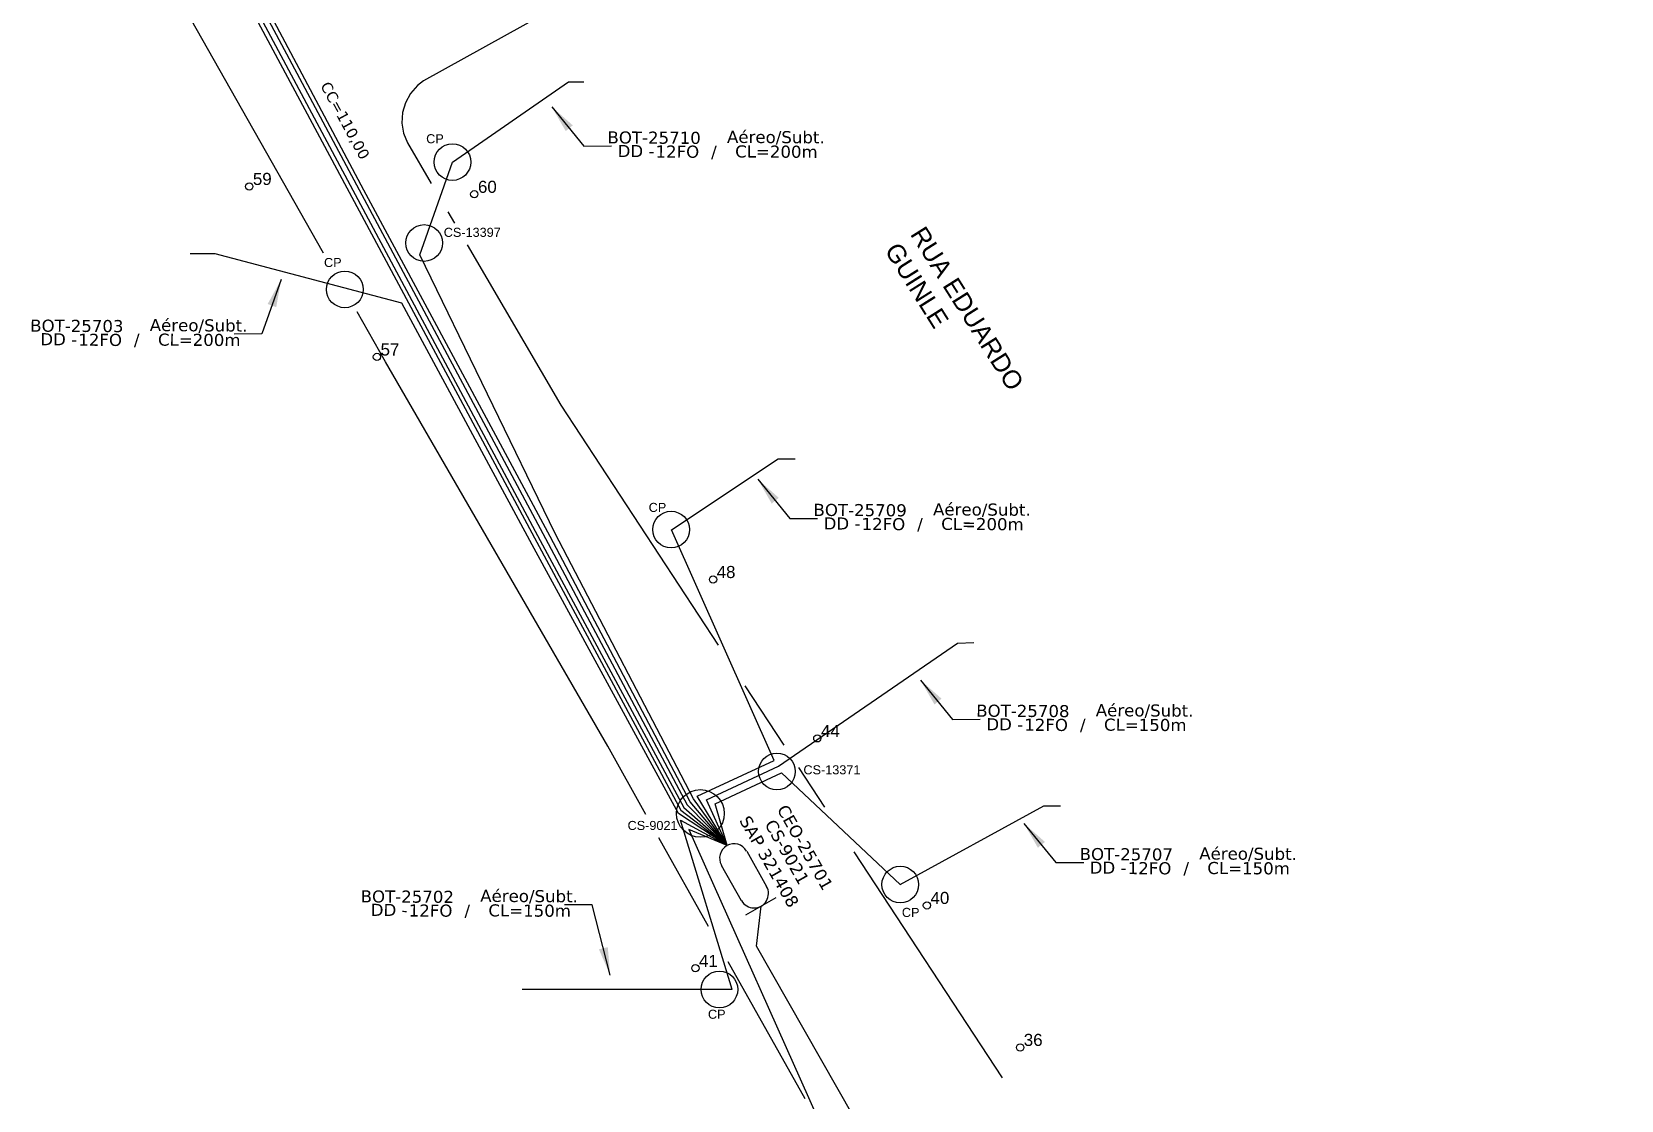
# Model space of a CAD drawing. Extents: x -89 to 1703, y 705 to 1299.
# Drawn here: x 446 to 617.8, y 940.9 to 1056.4 of the extents above; entities that cross this region are included whole.
import ezdxf
from ezdxf.enums import TextEntityAlignment as Align

# ---------------------------------------------------------------- set-up
doc = ezdxf.new("R2010")
doc.units = 0
for name, color, linetype in [('20.4-CEOS', 1, 'Continuous'), ('20.5-CEO', 1, 'Continuous'), ('CAP a instalar', 1, 'Continuous'), ('celulas gpon', 7, 'Continuous'), ('label_cabos', 7, 'Continuous'), ('Legenda', 1, 'Continuous'), ('locais', 7, 'Continuous'), ('locais legendas', 7, 'Continuous'), ('Numeração Texto', 34, 'Continuous'), ('QUADRA', 7, 'Continuous')]:
    doc.layers.add(name, color=color, linetype=linetype)
doc.layers.add('EXTRA', color=50, linetype='Continuous', plot=False)
doc.layers.add('Numeração', color=98, linetype='Continuous', lineweight=0)
doc.layers.add('Segmento Logradouro Texto', color=7, linetype='Continuous', lineweight=0)
doc.styles.add('DIGICADE', font='arial.ttf')
doc.styles.add('siredit', font='verdana.ttf')
doc.styles.get("Standard").update_dxf_attribs({"font": 'arial.ttf'})
doc.dimstyles.new('CC', dxfattribs={"dimtxt": 1, "dimasz": 2, "dimexe": 0.18, "dimexo": 0.0625, "dimgap": 0.09, "dimtad": 0, "dimdec": 0, "dimrnd": 1, "dimzin": 0, "dimdsep": 46, "dimtxsty": 'siredit', "dimblk": 'NONE', "dimcen": 0, "dimse1": 1, "dimse2": 1, "dimsd1": 1, "dimsd2": 1, "dimclrt": 7, "dimadec": 0, "dimazin": 0, "dimtfac": 1, "dimtdec": 0, "dimtofl": 0, "dimtmove": 0, "dimatfit": 3, "dimfxl": 0, "dimtolj": 1, "dimtzin": 0, "dimarcsym": 0})

# ---------------------------------------------------------------- blocks, each defined once
blk = doc.blocks.new('MANHOLE_MS')
at = {"linetype": 'Continuous'}
blk.add_circle((-0.00000001, 0), 0.00001012, dxfattribs=at)
blk = doc.blocks.new('LEGENDA DOS CABOS')
at = {"layer": 'EXTRA', "color": 0, "style": 'siredit'}
for tag, p in [('ID', (4.6, 0.97)), ('XX', (9.03, 0.97))]:
    blk.add_attdef(tag, text='', height=0.48, rotation=359.69, dxfattribs=at).set_placement(p, align=Align.MIDDLE_CENTER)
at = {"layer": 'Legenda', "color": 0, "style": 'siredit'}
for tag, p in [('TIPO_CABO', (1.31, 0)), ('CABO', (4.69, -0.05)), ('/', (6.81, -0.05)), ('METROS', (10.03, -0.05))]:
    blk.add_attdef(tag, text='', height=0.8, rotation=359.69, dxfattribs=at).set_placement(p, align=Align.MIDDLE_CENTER)
blk = doc.blocks.new('_None')

msp = doc.modelspace()

# ---------------------------------------------------------------- linework, layer by layer
at = {"layer": '20.5-CEO', "color": 7}
for p, q in [((523.25, 967.82), (525.4, 964)), ((522.68, 962.46), (520.52, 966.28))]:
    msp.add_line(p, q, dxfattribs=at)
msp.add_lwpolyline([(523.17, 960.94), (526.45, 962.8)], dxfattribs=at)
for centre, start, end in [((521.88, 967.05), 29.4594, 209.4594), ((524.04, 963.23), 209.4594, 29.4594)]:
    msp.add_arc(centre, 1.56, start, end, dxfattribs=at)
at = {"layer": 'CAP a instalar', "color": 8, "ltscale": 50}
for points in [[(457.62, 1082.47), (500.93, 1001.41)], [(457.63, 1081.36), (500.55, 1001.21)], [(458.39, 1082.33), (501.49, 1001.61)], [(487.93, 1032.28), (491.44, 1042.32), (503.97, 1050.99), (505.66, 1050.99)], [(500.04, 1000.95), (485.98, 1027.06), (465.79, 1032.41), (463.1, 1032.41)], [(521.12, 968.41), (517.5, 973.46), (502.53, 1002.17), (487.93, 1032.28), (487.93, 1032.28)], [(517.91, 973.75), (526.22, 977.62), (515.11, 1002.55), (526.66, 1010.22), (528.49, 1010.22)], [(521.12, 968.41), (515.87, 971.89), (500.04, 1000.95)], [(500.55, 1001.21), (516.14, 972.26), (521.12, 968.41)], [(500.93, 1001.41), (516.46, 972.54), (521.12, 968.41)], [(501.49, 1001.61), (516.8, 972.83), (521.12, 968.41)], [(518.92, 973.35), (526.68, 976.99), (546.03, 990.29), (547.8, 990.38)], [(519.83, 972.93), (527, 976.28), (539.85, 964.2), (555.38, 972.72), (557.16, 972.72)], [(521.12, 968.41), (517.91, 973.75)], [(521.12, 968.41), (518.92, 973.35)], [(521.12, 968.41), (519.83, 972.93), (519.83, 972.93)], [(521.67, 952.85), (516.09, 971.18), (521.12, 968.41)], [(521.12, 968.41), (516.98, 970.16), (531.73, 937.14), (516.15, 930.29), (513.71, 930.3)], [(521.67, 952.85), (498.98, 952.85)]]:
    msp.add_lwpolyline(points, dxfattribs=at)
at = {"layer": 'CAP a instalar', "color": 7, "ltscale": 50}
for points in [[(521.12, 968.41), (517.12, 973.14), (501.99, 1001.82), (481.85, 1039.27), (459.14, 1082.08)], [(524.31, 957.54), (524.81, 961.87)], [(561.24, 892.72), (524.31, 957.54)]]:
    msp.add_lwpolyline(points, dxfattribs=at)
at = {"layer": 'Numeração'}
for centre in [(469.48, 1039.68), (493.8, 1038.84), (483.28, 1021.25), (519.61, 997.19), (530.88, 980.01), (542.73, 961.95), (517.7, 955.16), (552.81, 946.59)]:
    msp.add_circle(centre, 0.392, dxfattribs=at)
at = {"layer": 'Numeração Texto'}
for centre in [(469.48, 1039.68), (493.8, 1038.84), (483.28, 1021.25), (519.61, 997.19), (530.88, 980.01), (542.73, 961.95), (517.7, 955.16), (552.81, 946.59)]:
    msp.add_circle(centre, 0.392, dxfattribs=at)
at = {"layer": 'QUADRA'}
for points in [[(617.78, 1061.97), (608.02, 1083.07), (599.12, 1102.8), (596.97, 1105.49), (596.38, 1105.77), (595.63, 1105.7), (558.13, 1090.13), (545, 1082.54), (488.3, 1051.1), (487.66, 1050.59), (486.9, 1049.72), (486.35, 1048.74), (486.03, 1047.66), (485.96, 1046.54), (486.15, 1045.44), (486.57, 1044.4), (489.14, 1040)], [(477.52, 1032.48), (455.01, 1072.17), (453.84, 1074.82), (452.99, 1077.57)], [(490.93, 1036.93), (491.65, 1035.71)], [(493.02, 1033.36), (503.15, 1016.02), (520.16, 990.09)], [(512.35, 971.77), (508.22, 979.15), (484.2, 1020.71), (481.13, 1026.13)], [(523.05, 985.69), (527.27, 979.27)], [(528.85, 976.85), (531.67, 972.56)], [(519.13, 959.66), (513.75, 969.27)], [(534.83, 967.74), (550.85, 943.32)], [(529.56, 941.02), (521.25, 955.86)]]:
    msp.add_lwpolyline(points, dxfattribs=at)

# ---------------------------------------------------------------- block references
at = {"layer": 'label_cabos', "color": 0, "lineweight": 0}
ref = msp.add_blockref('LEGENDA DOS CABOS', (507.69, 1042.83), dxfattribs=dict(at, xscale=1.30718954248366, yscale=1.30718954248366, zscale=1.30718954248366))
ref.add_attrib('ID', 'BOT-25710', dxfattribs={"color": 0, "height": 1.307, "rotation": 359.69, "style": 'siredit'}).set_placement((513.24, 1044.96), align=Align.MIDDLE_CENTER)
ref.add_attrib('CABO', '12FO', dxfattribs={"color": 0, "height": 1.307, "rotation": 359.69, "style": 'siredit'}).set_placement((515.75, 1043.45), align=Align.MIDDLE_CENTER)
ref.add_attrib('METROS', 'CL=200m', dxfattribs={"color": 0, "height": 1.307, "rotation": 359.69, "style": 'siredit'}).set_placement((526.46, 1043.45), align=Align.MIDDLE_CENTER)
ref.add_attrib('XX', 'Aéreo/Subt.', dxfattribs={"color": 0, "height": 1.3072, "rotation": 359.69, "style": 'siredit'}).set_placement((526.4, 1045.02), align=Align.MIDDLE_CENTER)
ref.add_attrib('/', '/', dxfattribs={"color": 0, "height": 1.31, "rotation": 359.69, "style": 'siredit'}).set_placement((519.71, 1043.45), align=Align.MIDDLE_CENTER)
ref.add_attrib('TIPO_CABO', 'DD -', dxfattribs={"color": 0, "height": 1.307, "rotation": 359.69, "style": 'siredit'}).set_placement((511.28, 1043.51), align=Align.MIDDLE_CENTER)
ref = msp.add_blockref('LEGENDA DOS CABOS', (445.3, 1022.48), dxfattribs=dict(at, xscale=1.30718954248366, yscale=1.30718954248366, zscale=1.30718954248366))
ref.add_attrib('ID', 'BOT-25703', dxfattribs={"color": 0, "height": 1.307, "rotation": 359.69, "style": 'siredit'}).set_placement((450.84, 1024.61), align=Align.MIDDLE_CENTER)
ref.add_attrib('CABO', '12FO', dxfattribs={"color": 0, "height": 1.307, "rotation": 359.69, "style": 'siredit'}).set_placement((453.36, 1023.1), align=Align.MIDDLE_CENTER)
ref.add_attrib('METROS', 'CL=200m', dxfattribs={"color": 0, "height": 1.307, "rotation": 359.69, "style": 'siredit'}).set_placement((464.07, 1023.1), align=Align.MIDDLE_CENTER)
ref.add_attrib('XX', 'Aéreo/Subt.', dxfattribs={"color": 0, "height": 1.3072, "rotation": 359.69, "style": 'siredit'}).set_placement((464, 1024.67), align=Align.MIDDLE_CENTER)
ref.add_attrib('/', '/', dxfattribs={"color": 0, "height": 1.31, "rotation": 359.69, "style": 'siredit'}).set_placement((457.31, 1023.1), align=Align.MIDDLE_CENTER)
ref.add_attrib('TIPO_CABO', 'DD -', dxfattribs={"color": 0, "height": 1.307, "rotation": 359.69, "style": 'siredit'}).set_placement((448.88, 1023.16), align=Align.MIDDLE_CENTER)
ref = msp.add_blockref('LEGENDA DOS CABOS', (529.96, 1002.56), dxfattribs=dict(at, xscale=1.30718954248366, yscale=1.30718954248366, zscale=1.30718954248366))
ref.add_attrib('ID', 'BOT-25709', dxfattribs={"color": 0, "height": 1.307, "rotation": 359.69, "style": 'siredit'}).set_placement((535.51, 1004.69), align=Align.MIDDLE_CENTER)
ref.add_attrib('CABO', '12FO', dxfattribs={"color": 0, "height": 1.307, "rotation": 359.69, "style": 'siredit'}).set_placement((538.02, 1003.18), align=Align.MIDDLE_CENTER)
ref.add_attrib('METROS', 'CL=200m', dxfattribs={"color": 0, "height": 1.307, "rotation": 359.69, "style": 'siredit'}).set_placement((548.73, 1003.18), align=Align.MIDDLE_CENTER)
ref.add_attrib('XX', 'Aéreo/Subt.', dxfattribs={"color": 0, "height": 1.3072, "rotation": 359.69, "style": 'siredit'}).set_placement((548.67, 1004.75), align=Align.MIDDLE_CENTER)
ref.add_attrib('/', '/', dxfattribs={"color": 0, "height": 1.31, "rotation": 359.69, "style": 'siredit'}).set_placement((541.98, 1003.18), align=Align.MIDDLE_CENTER)
ref.add_attrib('TIPO_CABO', 'DD -', dxfattribs={"color": 0, "height": 1.307, "rotation": 359.69, "style": 'siredit'}).set_placement((533.55, 1003.24), align=Align.MIDDLE_CENTER)
ref = msp.add_blockref('LEGENDA DOS CABOS', (547.56, 980.85), dxfattribs=dict(at, xscale=1.30718954248366, yscale=1.30718954248366, zscale=1.30718954248366))
ref.add_attrib('ID', 'BOT-25708', dxfattribs={"color": 0, "height": 1.307, "rotation": 359.69, "style": 'siredit'}).set_placement((553.1, 982.98), align=Align.MIDDLE_CENTER)
ref.add_attrib('CABO', '12FO', dxfattribs={"color": 0, "height": 1.307, "rotation": 359.69, "style": 'siredit'}).set_placement((555.61, 981.47), align=Align.MIDDLE_CENTER)
ref.add_attrib('METROS', 'CL=150m', dxfattribs={"color": 0, "height": 1.307, "rotation": 359.69, "style": 'siredit'}).set_placement((566.33, 981.47), align=Align.MIDDLE_CENTER)
ref.add_attrib('XX', 'Aéreo/Subt.', dxfattribs={"color": 0, "height": 1.3072, "rotation": 359.69, "style": 'siredit'}).set_placement((566.26, 983.03), align=Align.MIDDLE_CENTER)
ref.add_attrib('/', '/', dxfattribs={"color": 0, "height": 1.31, "rotation": 359.69, "style": 'siredit'}).set_placement((559.57, 981.47), align=Align.MIDDLE_CENTER)
ref.add_attrib('TIPO_CABO', 'DD -', dxfattribs={"color": 0, "height": 1.307, "rotation": 359.69, "style": 'siredit'}).set_placement((551.14, 981.53), align=Align.MIDDLE_CENTER)
ref = msp.add_blockref('LEGENDA DOS CABOS', (558.73, 965.35), dxfattribs=dict(at, xscale=1.30718954248366, yscale=1.30718954248366, zscale=1.30718954248366))
ref.add_attrib('ID', 'BOT-25707', dxfattribs={"color": 0, "height": 1.307, "rotation": 359.69, "style": 'siredit'}).set_placement((564.28, 967.48), align=Align.MIDDLE_CENTER)
ref.add_attrib('CABO', '12FO', dxfattribs={"color": 0, "height": 1.307, "rotation": 359.69, "style": 'siredit'}).set_placement((566.79, 965.97), align=Align.MIDDLE_CENTER)
ref.add_attrib('METROS', 'CL=150m', dxfattribs={"color": 0, "height": 1.307, "rotation": 359.69, "style": 'siredit'}).set_placement((577.5, 965.97), align=Align.MIDDLE_CENTER)
ref.add_attrib('XX', 'Aéreo/Subt.', dxfattribs={"color": 0, "height": 1.3072, "rotation": 359.69, "style": 'siredit'}).set_placement((577.44, 967.54), align=Align.MIDDLE_CENTER)
ref.add_attrib('/', '/', dxfattribs={"color": 0, "height": 1.31, "rotation": 359.69, "style": 'siredit'}).set_placement((570.75, 965.97), align=Align.MIDDLE_CENTER)
ref.add_attrib('TIPO_CABO', 'DD -', dxfattribs={"color": 0, "height": 1.307, "rotation": 359.69, "style": 'siredit'}).set_placement((562.31, 966.03), align=Align.MIDDLE_CENTER)
ref = msp.add_blockref('LEGENDA DOS CABOS', (481.02, 960.77), dxfattribs=dict(at, xscale=1.30718954248366, yscale=1.30718954248366, zscale=1.30718954248366))
ref.add_attrib('ID', 'BOT-25702', dxfattribs={"color": 0, "height": 1.307, "rotation": 359.69, "style": 'siredit'}).set_placement((486.56, 962.9), align=Align.MIDDLE_CENTER)
ref.add_attrib('CABO', '12FO', dxfattribs={"color": 0, "height": 1.307, "rotation": 359.69, "style": 'siredit'}).set_placement((489.08, 961.39), align=Align.MIDDLE_CENTER)
ref.add_attrib('METROS', 'CL=150m', dxfattribs={"color": 0, "height": 1.307, "rotation": 359.69, "style": 'siredit'}).set_placement((499.79, 961.39), align=Align.MIDDLE_CENTER)
ref.add_attrib('XX', 'Aéreo/Subt.', dxfattribs={"color": 0, "height": 1.3072, "rotation": 359.69, "style": 'siredit'}).set_placement((499.72, 962.96), align=Align.MIDDLE_CENTER)
ref.add_attrib('/', '/', dxfattribs={"color": 0, "height": 1.31, "rotation": 359.69, "style": 'siredit'}).set_placement((493.04, 961.39), align=Align.MIDDLE_CENTER)
ref.add_attrib('TIPO_CABO', 'DD -', dxfattribs={"color": 0, "height": 1.307, "rotation": 359.69, "style": 'siredit'}).set_placement((484.6, 961.46), align=Align.MIDDLE_CENTER)
at = {"layer": 'locais', "color": 30}
for p, xscale, yscale, zscale in [((491.44, 1042.32), 196078.431372549, 196078.431372549, 196078.431372549), ((488.38, 1033.57), 196078.431372549, 196078.431372549, 196078.431372549), ((479.81, 1028.55), 196078.431372549, 196078.431372549, 196078.431372549), ((515.08, 1002.58), 196078.431372549, 196078.431372549, 196078.431372549), ((526.52, 976.43), 196078.431372549, 196078.431372549, 196078.431372549), ((518.24, 971.89), 254901.9607843137, 254901.9607843137, 254901.9607843137), ((539.85, 964.2), 196078.431372549, 196078.431372549, 196078.431372549), ((520.3, 952.86), 196078.431372549, 196078.431372549, 196078.431372549)]:
    msp.add_blockref('MANHOLE_MS', p, dxfattribs=dict(at, xscale=xscale, yscale=yscale, zscale=zscale))

# ---------------------------------------------------------------- texts
at = {"layer": '20.4-CEOS', "color": 7, "style": 'siredit'}
msp.add_text('CEO-25701', height=1.32, rotation=299.4594, dxfattribs=at).set_placement((530.14, 968.54), align=Align.TOP_CENTER)
at = {"layer": '20.5-CEO', "color": 7, "style": 'siredit'}
for s, p in [('SAP 321408', (526.27, 967.01)), ('CS-9021', (528.19, 968.05))]:
    msp.add_text(s, height=1.325, rotation=299.4594, dxfattribs=at).set_placement(p, align=Align.TOP_CENTER)
at = {"layer": 'celulas gpon', "style": 'siredit'}
msp.add_text('CC=110,00', height=1.176, rotation=298.3961, dxfattribs=at).set_placement((477.13, 1050.6))
at = {"layer": 'locais legendas', "color": 5}
for s, p in [('CP', (488.6, 1044.35)), ('CS-13397', (490.5, 1034.23)), ('CP', (477.56, 1030.97)), ('CP', (512.65, 1004.49)), ('CS-13371', (529.38, 976.12)), ('CS-9021', (510.37, 970.1)), ('CP', (540.02, 960.7)), ('CP', (519.06, 949.69))]:
    msp.add_text(s, height=0.98, dxfattribs=at).set_placement(p)
at = {"layer": 'Numeração Texto', "linetype": 'Continuous', "char_height": 1.3072, "attachment_point": 1, "style": 'DIGICADE'}
for s, insert, width in [('\\fArial|b0|i0|c0|p34;\\W1.0000000000;\\T1.0000000000;\\o\\l59', (469.87, 1041.15), 2.4628), ('\\fArial|b0|i0|c0|p34;\\W1.0000000000;\\T1.0000000000;\\o\\l59', (469.87, 1041.15), 2.4628), ('\\fArial|b0|i0|c0|p34;\\W1.0000000000;\\T1.0000000000;\\o\\l60', (494.2, 1040.3), 2.4699), ('\\fArial|b0|i0|c0|p34;\\W1.0000000000;\\T1.0000000000;\\o\\l60', (494.2, 1040.3), 2.4699), ('\\fArial|b0|i0|c0|p34;\\W1.0000000000;\\T1.0000000000;\\o\\l57', (483.67, 1022.71), 2.4628), ('\\fArial|b0|i0|c0|p34;\\W1.0000000000;\\T1.0000000000;\\o\\l57', (483.67, 1022.71), 2.4628), ('\\fArial|b0|i0|c0|p34;\\W1.0000000000;\\T1.0000000000;\\o\\l48', (520, 998.65), 2.5154), ('\\fArial|b0|i0|c0|p34;\\W1.0000000000;\\T1.0000000000;\\o\\l48', (520, 998.65), 2.5154), ('\\fArial|b0|i0|c0|p34;\\W1.0000000000;\\T1.0000000000;\\o\\l44', (531.27, 981.45), 2.5154), ('\\fArial|b0|i0|c0|p34;\\W1.0000000000;\\T1.0000000000;\\o\\l44', (531.27, 981.45), 2.5154), ('\\fArial|b0|i0|c0|p34;\\W1.0000000000;\\T1.0000000000;\\o\\l40', (543.12, 963.41), 2.5154), ('\\fArial|b0|i0|c0|p34;\\W1.0000000000;\\T1.0000000000;\\o\\l40', (543.12, 963.41), 2.5154), ('\\fArial|b0|i0|c0|p34;\\W1.0000000000;\\T1.0000000000;\\o\\l41', (518.09, 956.6), 2.5154), ('\\fArial|b0|i0|c0|p34;\\W1.0000000000;\\T1.0000000000;\\o\\l41', (518.09, 956.6), 2.5154), ('\\fArial|b0|i0|c0|p34;\\W1.0000000000;\\T1.0000000000;\\o\\l36', (553.2, 948.06), 2.4619), ('\\fArial|b0|i0|c0|p34;\\W1.0000000000;\\T1.0000000000;\\o\\l36', (553.2, 948.06), 2.4619)]:
    msp.add_mtext(s, dxfattribs=dict(at, insert=insert, width=width))
at = {"layer": 'Segmento Logradouro Texto', "linetype": 'Continuous', "insert": (542.52, 1035.57), "char_height": 1.9608, "width": 21.1647, "attachment_point": 1, "rotation": 302.2401, "style": 'DIGICADE'}
msp.add_mtext('\\fArial|b0|i0|c0|p34;\\W1.0000000000;\\T1.0000000000;\\o\\lRUA EDUARDO GUINLE', dxfattribs=at)

# ---------------------------------------------------------------- leaders
at = {"layer": 'label_cabos'}
for points in [[(502.17, 1048.3), (505.64, 1044.05), (508.64, 1044.06)], [(472.93, 1029.63), (470.84, 1023.73), (467.84, 1023.71)], [(524.44, 1008.03), (527.91, 1003.77), (530.91, 1003.79)], [(542.03, 986.31), (545.5, 982.06), (548.5, 982.08)], [(553.21, 970.82), (556.68, 966.57), (559.68, 966.58)], [(508.49, 954.41), (506.56, 962.02), (503.56, 962)]]:
    msp.add_leader(points, dimstyle='CC', override={"dimasz": 3, "dimgap": 0.09, "dimtad": 0}, dxfattribs=at)

doc.saveas('drawing.dxf')
